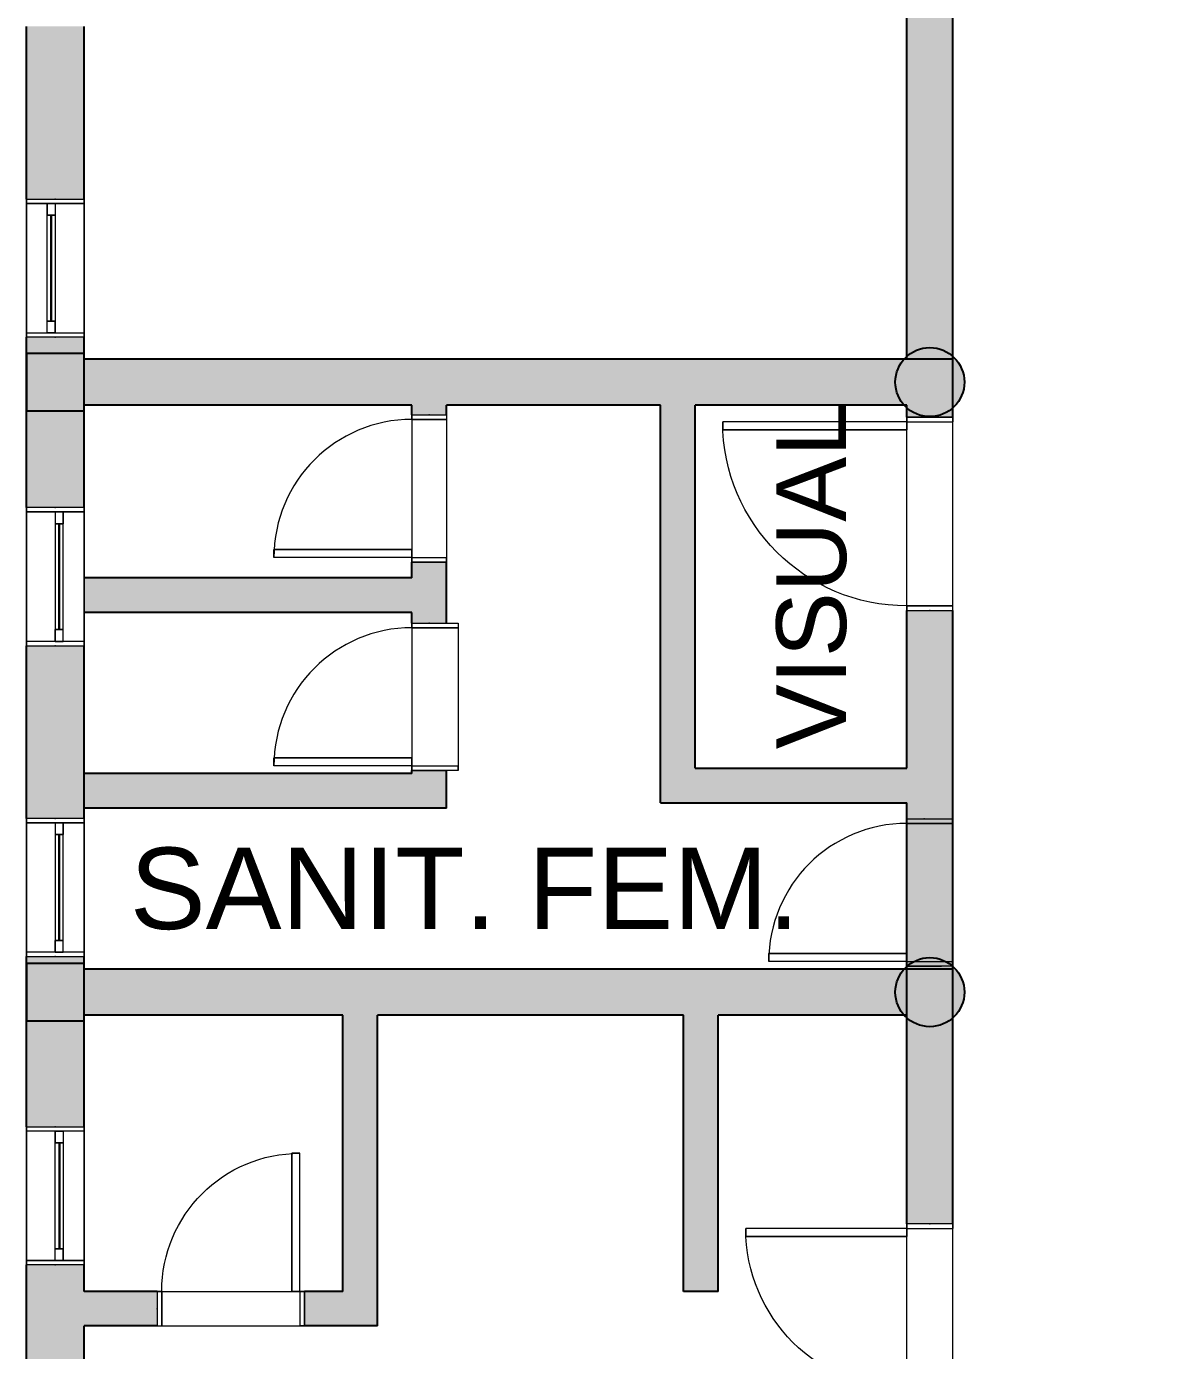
# Model space of a CAD drawing. Header units: metres. Extents: x 512 to 829, y -209 to 245.
# Drawn here: x 666.79 to 671.76, y -100.83 to -95.08 of the extents above; entities that cross this region are included whole.
import ezdxf

# ---------------------------------------------------------------- set-up
doc = ezdxf.new("R2010")
doc.units = ezdxf.units.M
doc.header["$LTSCALE"] = 0.508
doc.set_wipeout_variables(frame=1)
doc.header["$PDSIZE"] = -2
for name, color, linetype, lineweight in [('None', 7, 'Continuous', 5), ('NãoImprimir', 7, 'Continuous', 5), ('Peitoris', 2, 'Continuous', 5), ('Telhado-Princ', 7, 'Continuous', 5), ('TEXTO', 7, 'Continuous', 15)]:
    doc.layers.add(name, color=color, linetype=linetype, lineweight=lineweight)
doc.styles.add('Arial', font='arial.ttf')

# ---------------------------------------------------------------- blocks, each defined once
blk = doc.blocks.new('Grupo-5609')
at = {"layer": 'None', "color": 7, "linetype": 'Continuous', "lineweight": 5}
for p, q in [((-0.32, 0.075), (-0.32, -0.075)), ((0.32, 0.075), (0.32, -0.075))]:
    blk.add_line(p, q, dxfattribs=at)
blk = doc.blocks.new('Grupo-5610')
at = {"layer": 'None', "color": 7, "linetype": 'Continuous', "lineweight": 5}
for points in [[(-0.32, 0.075), (-0.3, 0.075), (-0.3, -0.075), (-0.32, -0.075)], [(0.3, 0.075), (0.32, 0.075), (0.32, -0.075), (0.3, -0.075)]]:
    blk.add_lwpolyline(points, close=True, dxfattribs=at)
blk = doc.blocks.new('Grupo-5611')
at = {"layer": 'None', "color": 7, "linetype": 'Continuous', "lineweight": 5}
for p, q in [((-0.32, 0.075), (-0.3, 0.075)), ((-0.3, 0.075), (-0.3, -0.075)), ((0.32, 0.075), (0.3, 0.075)), ((0.3, 0.075), (0.3, -0.075)), ((-0.32, -0.075), (-0.3, -0.075)), ((0.32, -0.075), (0.3, -0.075))]:
    blk.add_line(p, q, dxfattribs=at)
at = {"layer": 'None', "color": 7}
for name in ['Grupo-5609', 'Grupo-5610']:
    blk.add_blockref(name, (0, 0), dxfattribs=at)
blk = doc.blocks.new('Grupo-5612')
at = {"layer": 'None', "color": 7, "linetype": 'Continuous', "lineweight": 5}
blk.add_arc((-0.3, 0.075), 0.6, 0, 90, dxfattribs=at)
blk = doc.blocks.new('Grupo-5613')
at = {"layer": 'None', "color": 7, "linetype": 'Continuous', "lineweight": 5}
blk.add_lwpolyline([(-0.3, 0.075), (-0.3, 0.675), (-0.265, 0.675), (-0.265, 0.075)], close=True, dxfattribs=at)
blk = doc.blocks.new('Grupo-5614')
at = {"layer": 'None', "color": 7, "linetype": 'Continuous', "lineweight": 5}
for p, q in [((-0.3, 0.075), (-0.3, 0.675)), ((-0.3, 0.675), (-0.265, 0.675)), ((-0.265, 0.075), (-0.265, 0.675)), ((-0.3, 0.075), (-0.265, 0.075))]:
    blk.add_line(p, q, dxfattribs=at)
at = {"layer": 'None', "color": 7}
blk.add_blockref('Grupo-5613', (0, 0), dxfattribs=at)
blk = doc.blocks.new('Grupo-5615')
at = {"layer": 'Peitoris', "color": 7}
blk.add_blockref('Grupo-5614', (0, 0), dxfattribs=at)
blk = doc.blocks.new('Grupo-5616')
at = {"layer": 'None', "color": 7, "linetype": 'Continuous', "lineweight": 5}
for p, q in [((0.32, 0.075), (-0.32, 0.075)), ((0.32, -0.075), (-0.32, -0.075))]:
    blk.add_line(p, q, dxfattribs=at)
blk = doc.blocks.new('Door (2D)-195')
at = {"layer": 'NãoImprimir', "color": 7, "linetype": 'Continuous', "lineweight": 5}
for p in [(-0.32, 0), (0.32, 0)]:
    blk.add_point(p, dxfattribs=at)
at = {"layer": 'None', "color": 7}
for name in ['Grupo-5615', 'Grupo-5611']:
    blk.add_blockref(name, (0, 0), dxfattribs=at)
at = {"layer": 'Peitoris', "color": 7}
blk.add_blockref('Grupo-5612', (0, 0), dxfattribs=at)
at = {"layer": 'Telhado-Princ', "color": 7}
blk.add_blockref('Grupo-5616', (0, 0), dxfattribs=at)
blk = doc.blocks.new('Grupo-6155')
at = {"layer": 'None', "color": 7, "linetype": 'Continuous', "lineweight": 5}
for p, q in [((-0.37, 0.1), (-0.37, -0.1)), ((0.37, 0.1), (0.37, -0.1))]:
    blk.add_line(p, q, dxfattribs=at)
blk = doc.blocks.new('Grupo-6156')
at = {"color": 7, "linetype": 'Continuous', "lineweight": 5}
for points in [[(-0.37, 0.1), (-0.35, 0.1), (-0.35, -0.1), (-0.37, -0.1)], [(0.35, 0.1), (0.37, 0.1), (0.37, -0.1), (0.35, -0.1)]]:
    blk.add_wipeout(points, dxfattribs=at).dxf.layer = 'None'
at = {"layer": 'None', "color": 7, "linetype": 'Continuous', "lineweight": 5}
for points in [[(-0.37, 0.1), (-0.35, 0.1), (-0.35, -0.1), (-0.37, -0.1)], [(0.35, 0.1), (0.37, 0.1), (0.37, -0.1), (0.35, -0.1)]]:
    blk.add_lwpolyline(points, close=True, dxfattribs=at)
blk = doc.blocks.new('Grupo-6157')
at = {"layer": 'None', "color": 7}
blk.add_blockref('Grupo-6155', (0, 0), dxfattribs=at)
blk.add_blockref('Grupo-6156', (0, 0), dxfattribs=at)
at = {"layer": 'None', "color": 7, "linetype": 'Continuous', "lineweight": 5}
for p, q in [((-0.37, 0.1), (-0.35, 0.1)), ((-0.35, 0.1), (-0.35, -0.1)), ((0.37, 0.1), (0.35, 0.1)), ((0.35, 0.1), (0.35, -0.1)), ((-0.37, -0.1), (-0.35, -0.1)), ((0.37, -0.1), (0.35, -0.1))]:
    blk.add_line(p, q, dxfattribs=at)
blk = doc.blocks.new('Grupo-6158')
at = {"layer": 'None', "color": 7, "linetype": 'Continuous', "lineweight": 5}
blk.add_arc((-0.35, 0.1), 0.7, 0, 90, dxfattribs=at)
blk = doc.blocks.new('Grupo-6159')
at = {"color": 7, "linetype": 'Continuous', "lineweight": 5}
blk.add_wipeout([(-0.35, 0.1), (-0.35, 0.8), (-0.315, 0.8), (-0.315, 0.1)], dxfattribs=at).dxf.layer = 'None'
at = {"layer": 'None', "color": 7, "linetype": 'Continuous', "lineweight": 5}
blk.add_lwpolyline([(-0.35, 0.1), (-0.35, 0.8), (-0.315, 0.8), (-0.315, 0.1)], close=True, dxfattribs=at)
blk = doc.blocks.new('Grupo-6160')
at = {"layer": 'None', "color": 7}
blk.add_blockref('Grupo-6159', (0, 0), dxfattribs=at)
at = {"layer": 'None', "color": 7, "linetype": 'Continuous', "lineweight": 5}
for p, q in [((-0.35, 0.1), (-0.35, 0.8)), ((-0.35, 0.8), (-0.315, 0.8)), ((-0.315, 0.1), (-0.315, 0.8)), ((-0.35, 0.1), (-0.315, 0.1))]:
    blk.add_line(p, q, dxfattribs=at)
blk = doc.blocks.new('Grupo-6161')
at = {"layer": 'Peitoris', "color": 7}
blk.add_blockref('Grupo-6160', (0, 0), dxfattribs=at)
blk = doc.blocks.new('Grupo-6162')
at = {"layer": 'None', "color": 7, "linetype": 'Continuous', "lineweight": 5}
for p, q in [((0.37, 0.1), (-0.37, 0.1)), ((0.37, -0.1), (-0.37, -0.1))]:
    blk.add_line(p, q, dxfattribs=at)
blk = doc.blocks.new('Door (2D)-243')
at = {"layer": 'None', "color": 7}
blk.add_blockref('Grupo-6157', (0, 0), dxfattribs=at)
at = {"layer": 'NãoImprimir', "color": 7, "linetype": 'Continuous', "lineweight": 5}
for p in [(-0.37, 0), (0.37, 0)]:
    blk.add_point(p, dxfattribs=at)
at = {"layer": 'Peitoris', "color": 7}
blk.add_blockref('Grupo-6158', (0, 0), dxfattribs=at)
at = {"layer": 'None', "color": 7}
blk.add_blockref('Grupo-6161', (0, 0), dxfattribs=at)
at = {"layer": 'Telhado-Princ', "color": 7}
blk.add_blockref('Grupo-6162', (0, 0), dxfattribs=at)
blk = doc.blocks.new('Grupo-6163')
at = {"layer": 'None', "color": 7, "linetype": 'Continuous', "lineweight": 5}
for p, q in [((-0.42, 0.1), (-0.42, -0.1)), ((0.42, 0.1), (0.42, -0.1))]:
    blk.add_line(p, q, dxfattribs=at)
blk = doc.blocks.new('Grupo-6164')
at = {"layer": 'None', "color": 7, "linetype": 'Continuous', "lineweight": 5}
for points in [[(-0.42, 0.1), (-0.4, 0.1), (-0.4, -0.1), (-0.42, -0.1)], [(0.4, 0.1), (0.42, 0.1), (0.42, -0.1), (0.4, -0.1)]]:
    blk.add_lwpolyline(points, close=True, dxfattribs=at)
blk = doc.blocks.new('Grupo-6165')
at = {"layer": 'None', "color": 7, "linetype": 'Continuous', "lineweight": 5}
for p, q in [((-0.42, 0.1), (-0.4, 0.1)), ((-0.4, 0.1), (-0.4, -0.1)), ((0.42, 0.1), (0.4, 0.1)), ((0.4, 0.1), (0.4, -0.1)), ((-0.42, -0.1), (-0.4, -0.1)), ((0.42, -0.1), (0.4, -0.1))]:
    blk.add_line(p, q, dxfattribs=at)
at = {"layer": 'None', "color": 7}
for name in ['Grupo-6163', 'Grupo-6164']:
    blk.add_blockref(name, (0, 0), dxfattribs=at)
blk = doc.blocks.new('Grupo-6166')
at = {"layer": 'None', "color": 7, "linetype": 'Continuous', "lineweight": 5}
blk.add_arc((-0.4, 0.1), 0.8, 0, 90, dxfattribs=at)
blk = doc.blocks.new('Grupo-6167')
at = {"layer": 'None', "color": 7, "linetype": 'Continuous', "lineweight": 5}
blk.add_lwpolyline([(-0.4, 0.1), (-0.4, 0.9), (-0.365, 0.9), (-0.365, 0.1)], close=True, dxfattribs=at)
blk = doc.blocks.new('Grupo-6168')
at = {"layer": 'None', "color": 7, "linetype": 'Continuous', "lineweight": 5}
for p, q in [((-0.4, 0.1), (-0.4, 0.9)), ((-0.4, 0.9), (-0.365, 0.9)), ((-0.365, 0.1), (-0.365, 0.9)), ((-0.4, 0.1), (-0.365, 0.1))]:
    blk.add_line(p, q, dxfattribs=at)
at = {"layer": 'None', "color": 7}
blk.add_blockref('Grupo-6167', (0, 0), dxfattribs=at)
blk = doc.blocks.new('Grupo-6169')
at = {"layer": 'Peitoris', "color": 7}
blk.add_blockref('Grupo-6168', (0, 0), dxfattribs=at)
blk = doc.blocks.new('Grupo-6170')
at = {"layer": 'None', "color": 7, "linetype": 'Continuous', "lineweight": 5}
for p, q in [((0.42, 0.1), (-0.42, 0.1)), ((0.42, -0.1), (-0.42, -0.1))]:
    blk.add_line(p, q, dxfattribs=at)
blk = doc.blocks.new('Door (2D)-244')
at = {"layer": 'NãoImprimir', "color": 7, "linetype": 'Continuous', "lineweight": 5}
for p in [(-0.42, 0), (0.42, 0)]:
    blk.add_point(p, dxfattribs=at)
at = {"layer": 'None', "color": 7}
for name in ['Grupo-6169', 'Grupo-6165']:
    blk.add_blockref(name, (0, 0), dxfattribs=at)
at = {"layer": 'Peitoris', "color": 7}
blk.add_blockref('Grupo-6166', (0, 0), dxfattribs=at)
at = {"layer": 'Telhado-Princ', "color": 7}
blk.add_blockref('Grupo-6170', (0, 0), dxfattribs=at)
blk = doc.blocks.new('Grupo-6179')
at = {"layer": 'None', "color": 7, "linetype": 'Continuous', "lineweight": 5}
for points in [[(-0.3, 0.125), (-0.28095, 0.125), (-0.28095, -0.125), (-0.3, -0.125)], [(0.28095, 0.125), (0.3, 0.125), (0.3, -0.125), (0.28095, -0.125)]]:
    blk.add_lwpolyline(points, close=True, dxfattribs=at)
blk = doc.blocks.new('Grupo-6180')
at = {"layer": 'None', "color": 7, "linetype": 'Continuous', "lineweight": 5}
for p, q in [((-0.3, 0.125), (-0.28095, 0.125)), ((-0.28095, 0.125), (-0.28095, -0.125)), ((0.3, 0.125), (0.28095, 0.125)), ((0.28095, 0.125), (0.28095, -0.125)), ((-0.3, -0.125), (-0.28095, -0.125)), ((0.3, -0.125), (0.28095, -0.125))]:
    blk.add_line(p, q, dxfattribs=at)
at = {"layer": 'None', "color": 7}
blk.add_blockref('Grupo-6179', (0, 0), dxfattribs=at)
blk = doc.blocks.new('Grupo-6181')
at = {"layer": 'None', "color": 7, "linetype": 'Continuous', "lineweight": 5}
for p, q in [((-0.28095, 0.034925), (-0.28095, 0)), ((0.28095, 0.034925), (0.28095, 0))]:
    blk.add_line(p, q, dxfattribs=at)
blk = doc.blocks.new('Grupo-6182')
at = {"layer": 'None', "color": 7, "linetype": 'Continuous', "lineweight": 5}
for points in [[(-0.28095, 0.034925), (-0.23015, 0.034925), (-0.23015, 0), (-0.28095, 0)], [(0.23015, 0.034925), (0.28095, 0.034925), (0.28095, 0), (0.23015, 0)]]:
    blk.add_lwpolyline(points, close=True, dxfattribs=at)
blk = doc.blocks.new('Grupo-6183')
at = {"layer": 'None', "color": 7, "linetype": 'Continuous', "lineweight": 5}
for p, q in [((-0.28095, 0.034925), (-0.23015, 0.034925)), ((-0.28095, 0), (-0.23015, 0)), ((-0.23015, 0.034925), (-0.23015, 0)), ((0.28095, 0.034925), (0.23015, 0.034925)), ((0.23015, 0.034925), (0.23015, 0)), ((0.28095, 0), (0.23015, 0))]:
    blk.add_line(p, q, dxfattribs=at)
blk.add_lwpolyline([(-0.23015, 0.034925), (0.23015, 0.034925), (0.23015, 0), (-0.23015, 0)], close=True, dxfattribs=at)
at = {"layer": 'None', "color": 7}
for name in ['Grupo-6181', 'Grupo-6182']:
    blk.add_blockref(name, (0, 0), dxfattribs=at)
blk = doc.blocks.new('Grupo-6185')
at = {"layer": 'None', "color": 7, "linetype": 'Continuous', "lineweight": 25}
for p, q in [((-0.2301, 0.0181), (0.2301, 0.0181)), ((-0.2301, 0.0168), (0.2301, 0.0168))]:
    blk.add_line(p, q, dxfattribs=at)
blk = doc.blocks.new('Grupo-6186')
at = {"layer": 'None', "color": 7, "linetype": 'Continuous', "lineweight": 20}
for p, q in [((0.3, 0.125), (-0.3, 0.125)), ((0.3, -0.125), (-0.3, -0.125))]:
    blk.add_line(p, q, dxfattribs=at)
blk = doc.blocks.new('Window (2D)-487')
at = {"color": 7, "linetype": 'Continuous', "lineweight": 5}
blk.add_wipeout([(-0.3, 0.125), (0.3, 0.125), (0.3, -0.125), (-0.3, -0.125)], dxfattribs=at).dxf.layer = 'None'
at = {"layer": 'None', "color": 7, "linetype": 'Continuous', "lineweight": 5}
for p, q in [((-0.3, 0.125), (0.3, 0.125)), ((-0.3, -0.125), (0.3, -0.125))]:
    blk.add_line(p, q, dxfattribs=at)
at = {"layer": 'NãoImprimir', "linetype": 'Continuous'}
for p in [(-0.3, 0), (0.3, 0)]:
    blk.add_point(p, dxfattribs=at)
at = {"layer": 'None', "color": 7}
blk.add_blockref('Grupo-6180', (0, 0), dxfattribs=at)
at = {"layer": 'Peitoris'}
for name in ['Grupo-6183', 'Grupo-6185']:
    blk.add_blockref(name, (0, 0), dxfattribs=at)
at = {"layer": 'Telhado-Princ'}
blk.add_blockref('Grupo-6186', (0, 0), dxfattribs=at)
blk = doc.blocks.new('Grupo-6195')
at = {"layer": 'None', "color": 7, "linetype": 'Continuous', "lineweight": 5}
for points in [[(-0.3, 0.125), (-0.28095, 0.125), (-0.28095, -0.125), (-0.3, -0.125)], [(0.28095, 0.125), (0.3, 0.125), (0.3, -0.125), (0.28095, -0.125)]]:
    blk.add_lwpolyline(points, close=True, dxfattribs=at)
blk = doc.blocks.new('Grupo-6196')
at = {"layer": 'None', "color": 7, "linetype": 'Continuous', "lineweight": 5}
for p, q in [((-0.3, 0.125), (-0.28095, 0.125)), ((-0.28095, 0.125), (-0.28095, -0.125)), ((0.3, 0.125), (0.28095, 0.125)), ((0.28095, 0.125), (0.28095, -0.125)), ((-0.3, -0.125), (-0.28095, -0.125)), ((0.3, -0.125), (0.28095, -0.125))]:
    blk.add_line(p, q, dxfattribs=at)
at = {"layer": 'None', "color": 7}
blk.add_blockref('Grupo-6195', (0, 0), dxfattribs=at)
blk = doc.blocks.new('Grupo-6197')
at = {"layer": 'None', "color": 7, "linetype": 'Continuous', "lineweight": 5}
for p, q in [((-0.28095, 0.034925), (-0.28095, 0)), ((0.28095, 0.034925), (0.28095, 0))]:
    blk.add_line(p, q, dxfattribs=at)
blk = doc.blocks.new('Grupo-6198')
at = {"layer": 'None', "color": 7, "linetype": 'Continuous', "lineweight": 5}
for points in [[(-0.28095, 0.034925), (-0.23015, 0.034925), (-0.23015, 0), (-0.28095, 0)], [(0.23015, 0.034925), (0.28095, 0.034925), (0.28095, 0), (0.23015, 0)]]:
    blk.add_lwpolyline(points, close=True, dxfattribs=at)
blk = doc.blocks.new('Grupo-6199')
at = {"layer": 'None', "color": 7, "linetype": 'Continuous', "lineweight": 5}
for p, q in [((-0.28095, 0.034925), (-0.23015, 0.034925)), ((-0.28095, 0), (-0.23015, 0)), ((-0.23015, 0.034925), (-0.23015, 0)), ((0.28095, 0.034925), (0.23015, 0.034925)), ((0.23015, 0.034925), (0.23015, 0)), ((0.28095, 0), (0.23015, 0))]:
    blk.add_line(p, q, dxfattribs=at)
blk.add_lwpolyline([(-0.23015, 0.034925), (0.23015, 0.034925), (0.23015, 0), (-0.23015, 0)], close=True, dxfattribs=at)
at = {"layer": 'None', "color": 7}
for name in ['Grupo-6197', 'Grupo-6198']:
    blk.add_blockref(name, (0, 0), dxfattribs=at)
blk = doc.blocks.new('Grupo-6201')
at = {"layer": 'None', "color": 7, "linetype": 'Continuous', "lineweight": 25}
for p, q in [((-0.2301, 0.0181), (0.2301, 0.0181)), ((-0.2301, 0.0168), (0.2301, 0.0168))]:
    blk.add_line(p, q, dxfattribs=at)
blk = doc.blocks.new('Grupo-6202')
at = {"layer": 'None', "color": 7, "linetype": 'Continuous', "lineweight": 20}
for p, q in [((0.3, 0.125), (-0.3, 0.125)), ((0.3, -0.125), (-0.3, -0.125))]:
    blk.add_line(p, q, dxfattribs=at)
blk = doc.blocks.new('Window (2D)-489')
at = {"color": 7, "linetype": 'Continuous', "lineweight": 5}
blk.add_wipeout([(-0.3, 0.125), (0.3, 0.125), (0.3, -0.125), (-0.3, -0.125)], dxfattribs=at).dxf.layer = 'None'
at = {"layer": 'None', "color": 7, "linetype": 'Continuous', "lineweight": 5}
for p, q in [((-0.3, 0.125), (0.3, 0.125)), ((-0.3, -0.125), (0.3, -0.125))]:
    blk.add_line(p, q, dxfattribs=at)
at = {"layer": 'NãoImprimir', "linetype": 'Continuous'}
for p in [(-0.3, 0), (0.3, 0)]:
    blk.add_point(p, dxfattribs=at)
at = {"layer": 'None', "color": 7}
blk.add_blockref('Grupo-6196', (0, 0), dxfattribs=at)
at = {"layer": 'Peitoris'}
for name in ['Grupo-6199', 'Grupo-6201']:
    blk.add_blockref(name, (0, 0), dxfattribs=at)
at = {"layer": 'Telhado-Princ'}
blk.add_blockref('Grupo-6202', (0, 0), dxfattribs=at)
blk = doc.blocks.new('Grupo-6203')
at = {"layer": 'None', "color": 7, "linetype": 'Continuous', "lineweight": 5}
for points in [[(-0.3, 0.125), (-0.28095, 0.125), (-0.28095, -0.125), (-0.3, -0.125)], [(0.28095, 0.125), (0.3, 0.125), (0.3, -0.125), (0.28095, -0.125)]]:
    blk.add_lwpolyline(points, close=True, dxfattribs=at)
blk = doc.blocks.new('Grupo-6204')
at = {"layer": 'None', "color": 7, "linetype": 'Continuous', "lineweight": 5}
for p, q in [((-0.3, 0.125), (-0.28095, 0.125)), ((-0.28095, 0.125), (-0.28095, -0.125)), ((0.3, 0.125), (0.28095, 0.125)), ((0.28095, 0.125), (0.28095, -0.125)), ((-0.3, -0.125), (-0.28095, -0.125)), ((0.3, -0.125), (0.28095, -0.125))]:
    blk.add_line(p, q, dxfattribs=at)
at = {"layer": 'None', "color": 7}
blk.add_blockref('Grupo-6203', (0, 0), dxfattribs=at)
blk = doc.blocks.new('Grupo-6205')
at = {"layer": 'None', "color": 7, "linetype": 'Continuous', "lineweight": 5}
for p, q in [((-0.28095, 0.034925), (-0.28095, 0)), ((0.28095, 0.034925), (0.28095, 0))]:
    blk.add_line(p, q, dxfattribs=at)
blk = doc.blocks.new('Grupo-6206')
at = {"layer": 'None', "color": 7, "linetype": 'Continuous', "lineweight": 5}
for points in [[(-0.28095, 0.034925), (-0.23015, 0.034925), (-0.23015, 0), (-0.28095, 0)], [(0.23015, 0.034925), (0.28095, 0.034925), (0.28095, 0), (0.23015, 0)]]:
    blk.add_lwpolyline(points, close=True, dxfattribs=at)
blk = doc.blocks.new('Grupo-6207')
at = {"layer": 'None', "color": 7, "linetype": 'Continuous', "lineweight": 5}
for p, q in [((-0.28095, 0.034925), (-0.23015, 0.034925)), ((-0.28095, 0), (-0.23015, 0)), ((-0.23015, 0.034925), (-0.23015, 0)), ((0.28095, 0.034925), (0.23015, 0.034925)), ((0.23015, 0.034925), (0.23015, 0)), ((0.28095, 0), (0.23015, 0))]:
    blk.add_line(p, q, dxfattribs=at)
blk.add_lwpolyline([(-0.23015, 0.034925), (0.23015, 0.034925), (0.23015, 0), (-0.23015, 0)], close=True, dxfattribs=at)
at = {"layer": 'None', "color": 7}
for name in ['Grupo-6205', 'Grupo-6206']:
    blk.add_blockref(name, (0, 0), dxfattribs=at)
blk = doc.blocks.new('Grupo-6209')
at = {"layer": 'None', "color": 7, "linetype": 'Continuous', "lineweight": 25}
for p, q in [((-0.2301, 0.0181), (0.2301, 0.0181)), ((-0.2301, 0.0168), (0.2301, 0.0168))]:
    blk.add_line(p, q, dxfattribs=at)
blk = doc.blocks.new('Grupo-6210')
at = {"layer": 'None', "color": 7, "linetype": 'Continuous', "lineweight": 20}
for p, q in [((0.3, 0.125), (-0.3, 0.125)), ((0.3, -0.125), (-0.3, -0.125))]:
    blk.add_line(p, q, dxfattribs=at)
blk = doc.blocks.new('Window (2D)-490')
at = {"color": 7, "linetype": 'Continuous', "lineweight": 5}
blk.add_wipeout([(-0.3, 0.125), (0.3, 0.125), (0.3, -0.125), (-0.3, -0.125)], dxfattribs=at).dxf.layer = 'None'
at = {"layer": 'None', "color": 7, "linetype": 'Continuous', "lineweight": 5}
for p, q in [((-0.3, 0.125), (0.3, 0.125)), ((-0.3, -0.125), (0.3, -0.125))]:
    blk.add_line(p, q, dxfattribs=at)
at = {"layer": 'NãoImprimir', "linetype": 'Continuous'}
for p in [(-0.3, 0), (0.3, 0)]:
    blk.add_point(p, dxfattribs=at)
at = {"layer": 'None', "color": 7}
blk.add_blockref('Grupo-6204', (0, 0), dxfattribs=at)
at = {"layer": 'Peitoris'}
for name in ['Grupo-6207', 'Grupo-6209']:
    blk.add_blockref(name, (0, 0), dxfattribs=at)
at = {"layer": 'Telhado-Princ'}
blk.add_blockref('Grupo-6210', (0, 0), dxfattribs=at)
blk = doc.blocks.new('Grupo-6211')
at = {"layer": 'None', "color": 7, "linetype": 'Continuous', "lineweight": 5}
for points in [[(-0.3, 0.125), (-0.28095, 0.125), (-0.28095, -0.125), (-0.3, -0.125)], [(0.28095, 0.125), (0.3, 0.125), (0.3, -0.125), (0.28095, -0.125)]]:
    blk.add_lwpolyline(points, close=True, dxfattribs=at)
blk = doc.blocks.new('Grupo-6212')
at = {"layer": 'None', "color": 7, "linetype": 'Continuous', "lineweight": 5}
for p, q in [((-0.3, 0.125), (-0.28095, 0.125)), ((-0.28095, 0.125), (-0.28095, -0.125)), ((0.3, 0.125), (0.28095, 0.125)), ((0.28095, 0.125), (0.28095, -0.125)), ((-0.3, -0.125), (-0.28095, -0.125)), ((0.3, -0.125), (0.28095, -0.125))]:
    blk.add_line(p, q, dxfattribs=at)
at = {"layer": 'None', "color": 7}
blk.add_blockref('Grupo-6211', (0, 0), dxfattribs=at)
blk = doc.blocks.new('Grupo-6213')
at = {"layer": 'None', "color": 7, "linetype": 'Continuous', "lineweight": 5}
for p, q in [((-0.28095, 0.034925), (-0.28095, 0)), ((0.28095, 0.034925), (0.28095, 0))]:
    blk.add_line(p, q, dxfattribs=at)
blk = doc.blocks.new('Grupo-6214')
at = {"layer": 'None', "color": 7, "linetype": 'Continuous', "lineweight": 5}
for points in [[(-0.28095, 0.034925), (-0.23015, 0.034925), (-0.23015, 0), (-0.28095, 0)], [(0.23015, 0.034925), (0.28095, 0.034925), (0.28095, 0), (0.23015, 0)]]:
    blk.add_lwpolyline(points, close=True, dxfattribs=at)
blk = doc.blocks.new('Grupo-6215')
at = {"layer": 'None', "color": 7, "linetype": 'Continuous', "lineweight": 5}
for p, q in [((-0.28095, 0.034925), (-0.23015, 0.034925)), ((-0.28095, 0), (-0.23015, 0)), ((-0.23015, 0.034925), (-0.23015, 0)), ((0.28095, 0.034925), (0.23015, 0.034925)), ((0.23015, 0.034925), (0.23015, 0)), ((0.28095, 0), (0.23015, 0))]:
    blk.add_line(p, q, dxfattribs=at)
blk.add_lwpolyline([(-0.23015, 0.034925), (0.23015, 0.034925), (0.23015, 0), (-0.23015, 0)], close=True, dxfattribs=at)
at = {"layer": 'None', "color": 7}
for name in ['Grupo-6213', 'Grupo-6214']:
    blk.add_blockref(name, (0, 0), dxfattribs=at)
blk = doc.blocks.new('Grupo-6217')
at = {"layer": 'None', "color": 7, "linetype": 'Continuous', "lineweight": 25}
for p, q in [((-0.2301, 0.0181), (0.2301, 0.0181)), ((-0.2301, 0.0168), (0.2301, 0.0168))]:
    blk.add_line(p, q, dxfattribs=at)
blk = doc.blocks.new('Grupo-6218')
at = {"layer": 'None', "color": 7, "linetype": 'Continuous', "lineweight": 20}
for p, q in [((0.3, 0.125), (-0.3, 0.125)), ((0.3, -0.125), (-0.3, -0.125))]:
    blk.add_line(p, q, dxfattribs=at)
blk = doc.blocks.new('Window (2D)-491')
at = {"color": 7, "linetype": 'Continuous', "lineweight": 5}
blk.add_wipeout([(-0.3, 0.125), (0.3, 0.125), (0.3, -0.125), (-0.3, -0.125)], dxfattribs=at).dxf.layer = 'None'
at = {"layer": 'None', "color": 7, "linetype": 'Continuous', "lineweight": 5}
for p, q in [((-0.3, 0.125), (0.3, 0.125)), ((-0.3, -0.125), (0.3, -0.125))]:
    blk.add_line(p, q, dxfattribs=at)
at = {"layer": 'NãoImprimir', "linetype": 'Continuous'}
for p in [(-0.3, 0), (0.3, 0)]:
    blk.add_point(p, dxfattribs=at)
at = {"layer": 'None', "color": 7}
blk.add_blockref('Grupo-6212', (0, 0), dxfattribs=at)
at = {"layer": 'Peitoris'}
for name in ['Grupo-6215', 'Grupo-6217']:
    blk.add_blockref(name, (0, 0), dxfattribs=at)
at = {"layer": 'Telhado-Princ'}
blk.add_blockref('Grupo-6218', (0, 0), dxfattribs=at)
blk = doc.blocks.new('Grupo-6394')
at = {"layer": 'None', "linetype": 'Continuous', "lineweight": 0}
for points in [[(-45.2251, -0.5131), (-45.2251, -0.7631), (-44.9751, -0.7631), (-44.9751, -0.5131)], [(-35.5251, -0.5131), (-35.5251, -0.7631), (-35.2751, -0.7631), (-35.2751, -0.5131)]]:
    blk.add_hatch(color=255, dxfattribs=at).paths.add_polyline_path(points)
h = blk.add_hatch(color=255, dxfattribs=at)
edge = h.paths.add_edge_path()
edge.add_arc((-41.3001, -0.6381), 0.15, 0, 360, ccw=False)
h = blk.add_hatch(color=255, dxfattribs=at)
edge = h.paths.add_edge_path()
edge.add_arc((-39.2001, -0.6381), 0.15, 0, 360, ccw=False)
at = {"layer": 'None', "color": 7, "linetype": 'Continuous', "lineweight": 25}
for points in [[(-45.2251, -0.5131), (-45.2251, -0.7631), (-44.9751, -0.7631), (-44.9751, -0.5131)], [(-35.5251, -0.5131), (-35.5251, -0.7631), (-35.2751, -0.7631), (-35.2751, -0.5131)]]:
    blk.add_lwpolyline(points, close=True, dxfattribs=at)
for centre in [(-41.3001, -0.6381), (-39.2001, -0.6381)]:
    blk.add_circle(centre, 0.15, dxfattribs=at)
blk = doc.blocks.new('Grupo-6395')
at = {"layer": 'None', "linetype": 'Continuous', "lineweight": 0}
for points in [[(-45.2251, 2.1369), (-45.2251, 1.8869), (-44.9751, 1.8869), (-44.9751, 2.1369)], [(-35.5251, 2.1369), (-35.5251, 1.8869), (-35.2751, 1.8869), (-35.2751, 2.1369)]]:
    blk.add_hatch(color=255, dxfattribs=at).paths.add_polyline_path(points)
h = blk.add_hatch(color=255, dxfattribs=at)
edge = h.paths.add_edge_path()
edge.add_arc((-41.3001, 2.0119), 0.15, 0, 360, ccw=False)
h = blk.add_hatch(color=255, dxfattribs=at)
edge = h.paths.add_edge_path()
edge.add_arc((-39.2001, 2.0119), 0.15, 0, 360, ccw=False)
at = {"layer": 'None', "color": 7, "linetype": 'Continuous', "lineweight": 25}
for points in [[(-45.2251, 2.1369), (-45.2251, 1.8869), (-44.9751, 1.8869), (-44.9751, 2.1369)], [(-35.5251, 2.1369), (-35.5251, 1.8869), (-35.2751, 1.8869), (-35.2751, 2.1369)]]:
    blk.add_lwpolyline(points, close=True, dxfattribs=at)
for centre in [(-41.3001, 2.0119), (-39.2001, 2.0119)]:
    blk.add_circle(centre, 0.15, dxfattribs=at)
blk = doc.blocks.new('Grupo-6404')
at = {"layer": 'None', "color": 7}
for name in ['Grupo-6395', 'Grupo-6394']:
    blk.add_blockref(name, (0, 0), dxfattribs=at)
blk = doc.blocks.new('Grupo-6405')
at = {"layer": 'None', "color": 7, "linetype": 'Continuous', "lineweight": 5}
for p, q in [((-0.32, 0.075), (-0.32, -0.075)), ((0.32, 0.075), (0.32, -0.075))]:
    blk.add_line(p, q, dxfattribs=at)
blk = doc.blocks.new('Grupo-6406')
at = {"layer": 'None', "color": 7, "linetype": 'Continuous', "lineweight": 5}
for points in [[(-0.32, 0.075), (-0.3, 0.075), (-0.3, -0.075), (-0.32, -0.075)], [(0.3, 0.075), (0.32, 0.075), (0.32, -0.075), (0.3, -0.075)]]:
    blk.add_lwpolyline(points, close=True, dxfattribs=at)
blk = doc.blocks.new('Grupo-6407')
at = {"layer": 'None', "color": 7, "linetype": 'Continuous', "lineweight": 5}
for p, q in [((-0.32, 0.075), (-0.3, 0.075)), ((-0.3, 0.075), (-0.3, -0.075)), ((0.32, 0.075), (0.3, 0.075)), ((0.3, 0.075), (0.3, -0.075)), ((-0.32, -0.075), (-0.3, -0.075)), ((0.32, -0.075), (0.3, -0.075))]:
    blk.add_line(p, q, dxfattribs=at)
at = {"layer": 'None', "color": 7}
for name in ['Grupo-6405', 'Grupo-6406']:
    blk.add_blockref(name, (0, 0), dxfattribs=at)
blk = doc.blocks.new('Grupo-6408')
at = {"layer": 'None', "color": 7, "linetype": 'Continuous', "lineweight": 5}
blk.add_arc((-0.3, 0.075), 0.6, 0, 90, dxfattribs=at)
blk = doc.blocks.new('Grupo-6409')
at = {"layer": 'None', "color": 7, "linetype": 'Continuous', "lineweight": 5}
blk.add_lwpolyline([(-0.3, 0.075), (-0.3, 0.675), (-0.265, 0.675), (-0.265, 0.075)], close=True, dxfattribs=at)
blk = doc.blocks.new('Grupo-6410')
at = {"layer": 'None', "color": 7, "linetype": 'Continuous', "lineweight": 5}
for p, q in [((-0.3, 0.075), (-0.3, 0.675)), ((-0.3, 0.675), (-0.265, 0.675)), ((-0.265, 0.075), (-0.265, 0.675)), ((-0.3, 0.075), (-0.265, 0.075))]:
    blk.add_line(p, q, dxfattribs=at)
at = {"layer": 'None', "color": 7}
blk.add_blockref('Grupo-6409', (0, 0), dxfattribs=at)
blk = doc.blocks.new('Grupo-6411')
at = {"layer": 'Peitoris', "color": 7}
blk.add_blockref('Grupo-6410', (0, 0), dxfattribs=at)
blk = doc.blocks.new('Grupo-6412')
at = {"layer": 'None', "color": 7, "linetype": 'Continuous', "lineweight": 5}
for p, q in [((0.32, 0.075), (-0.32, 0.075)), ((0.32, -0.075), (-0.32, -0.075))]:
    blk.add_line(p, q, dxfattribs=at)
blk = doc.blocks.new('Door (2D)-248')
at = {"layer": 'NãoImprimir', "color": 7, "linetype": 'Continuous', "lineweight": 5}
for p in [(-0.32, 0), (0.32, 0)]:
    blk.add_point(p, dxfattribs=at)
at = {"layer": 'None', "color": 7}
for name in ['Grupo-6411', 'Grupo-6407']:
    blk.add_blockref(name, (0, 0), dxfattribs=at)
at = {"layer": 'Peitoris', "color": 7}
blk.add_blockref('Grupo-6408', (0, 0), dxfattribs=at)
at = {"layer": 'Telhado-Princ', "color": 7}
blk.add_blockref('Grupo-6412', (0, 0), dxfattribs=at)
blk = doc.blocks.new('Grupo-6416')
at = {"layer": 'None', "color": 7, "linetype": 'Continuous', "lineweight": 5}
blk.add_arc((-0.3, 0.075), 0.6, 0, 90, dxfattribs=at)
blk = doc.blocks.new('Grupo-6417')
at = {"layer": 'None', "color": 7, "linetype": 'Continuous', "lineweight": 5}
blk.add_lwpolyline([(-0.3, 0.075), (-0.3, 0.675), (-0.265, 0.675), (-0.265, 0.075)], close=True, dxfattribs=at)
blk = doc.blocks.new('Grupo-6418')
at = {"layer": 'None', "color": 7, "linetype": 'Continuous', "lineweight": 5}
for p, q in [((-0.3, 0.075), (-0.3, 0.675)), ((-0.3, 0.675), (-0.265, 0.675)), ((-0.265, 0.075), (-0.265, 0.675)), ((-0.3, 0.075), (-0.265, 0.075))]:
    blk.add_line(p, q, dxfattribs=at)
at = {"layer": 'None', "color": 7}
blk.add_blockref('Grupo-6417', (0, 0), dxfattribs=at)
blk = doc.blocks.new('Grupo-6419')
at = {"layer": 'Peitoris', "color": 7}
blk.add_blockref('Grupo-6418', (0, 0), dxfattribs=at)
blk = doc.blocks.new('Grupo-6413')
at = {"layer": 'None', "color": 7, "linetype": 'Continuous', "lineweight": 5}
for p, q in [((-0.32, 0.075), (-0.32, -0.075)), ((0.32, 0.075), (0.32, -0.075))]:
    blk.add_line(p, q, dxfattribs=at)
blk = doc.blocks.new('Door (2D)-249')
at = {"layer": 'None', "color": 7, "linetype": 'Continuous', "lineweight": 5}
for p, q in [((-0.32, 0.075), (-0.3, 0.075)), ((0.32, 0.075), (-0.32, 0.075)), ((-0.3, 0.075), (-0.3, -0.125)), ((0.32, 0.075), (0.3, 0.075)), ((0.3, 0.075), (0.3, -0.125)), ((-0.32, -0.125), (-0.3, -0.125)), ((0.32, -0.125), (-0.32, -0.125)), ((0.32, -0.125), (0.3, -0.125))]:
    blk.add_line(p, q, dxfattribs=at)
for points in [[(-0.32, 0.075), (-0.3, 0.075), (-0.3, -0.125), (-0.32, -0.125)], [(0.3, 0.075), (0.32, 0.075), (0.32, -0.125), (0.3, -0.125)]]:
    blk.add_lwpolyline(points, close=True, dxfattribs=at)
at = {"layer": 'NãoImprimir', "color": 7, "linetype": 'Continuous', "lineweight": 5}
for p in [(-0.32, 0), (0.32, 0)]:
    blk.add_point(p, dxfattribs=at)
at = {"layer": 'None', "color": 7}
for name in ['Grupo-6419', 'Grupo-6413']:
    blk.add_blockref(name, (0, 0), dxfattribs=at)
at = {"layer": 'Peitoris', "color": 7}
blk.add_blockref('Grupo-6416', (0, 0), dxfattribs=at)

msp = doc.modelspace()

# ---------------------------------------------------------------- linework, layer by layer
at = {"layer": 'None', "color": 7, "linetype": 'Continuous', "lineweight": 25}
for p, q in [((670.6139, -96.525), (670.6139, -90.3968)), ((670.8139, -96.725), (670.8139, -90.3968)), ((666.7889, -95.83), (666.7889, -95.08)), ((667.0389, -95.83), (667.0389, -95.08)), ((666.7889, -97.17), (666.7889, -96.43)), ((667.0389, -97.17), (667.0389, -96.43)), ((670.8139, -96.525), (667.0389, -96.525)), ((670.8139, -96.7768), (670.8139, -96.525)), ((668.4639, -96.725), (667.0389, -96.725)), ((668.4639, -96.7668), (668.4639, -96.725)), ((669.5439, -96.725), (668.6139, -96.725)), ((668.6139, -96.7668), (668.6139, -96.725)), ((669.5439, -98.4518), (669.5439, -96.725)), ((670.6139, -96.725), (669.6939, -96.725)), ((669.6939, -98.3018), (669.6939, -96.725)), ((670.6139, -96.7768), (670.6139, -96.725)), ((668.4639, -97.475), (668.4639, -97.4068)), ((668.6139, -97.6718), (668.6139, -97.4068)), ((668.4639, -97.475), (667.0389, -97.475)), ((668.4639, -97.625), (667.0389, -97.625)), ((668.4639, -97.6718), (668.4639, -97.625)), ((670.6139, -98.3018), (670.6139, -97.6168)), ((670.8139, -100.2812), (670.8139, -97.6168)), ((666.7889, -98.52), (666.7889, -97.77)), ((667.0389, -98.52), (667.0389, -97.77)), ((668.4639, -98.325), (667.0389, -98.325)), ((668.4639, -98.325), (668.4639, -98.3118)), ((668.6139, -98.475), (668.6139, -98.3118)), ((669.6939, -98.3018), (670.6139, -98.3018)), ((669.5439, -98.4518), (670.6139, -98.4518)), ((668.6139, -98.475), (667.0389, -98.475)), ((666.7889, -99.86), (666.7889, -99.12)), ((670.8139, -99.175), (667.0389, -99.175)), ((666.7889, -101.2), (666.7889, -100.46))]:
    msp.add_line(p, q, dxfattribs=at)
at = {"layer": 'None', "color": 250, "linetype": 'Continuous'}
for points in [[(670.8139, -96.725), (670.6139, -96.525), (670.8139, -90.3968), (670.6139, -90.3968)], [(667.0389, -95.83), (666.7889, -95.83), (667.0389, -95.08), (666.7889, -95.08)], [(667.0389, -97.17), (666.7889, -97.17), (667.0389, -96.43), (666.7889, -96.43)], [(670.8139, -96.525), (670.6139, -96.725), (667.0389, -96.525), (667.0389, -96.725)], [(670.8139, -96.7768), (670.6139, -96.7768), (670.8139, -96.525), (670.6139, -96.725)], [(668.6139, -96.7668), (668.4639, -96.7668), (668.6139, -96.725), (668.4639, -96.725)], [(669.6939, -98.3018), (669.5439, -98.4518), (669.6939, -96.725), (669.5439, -96.725)], [(668.6139, -97.6718), (668.4639, -97.6718), (668.6139, -97.4068), (668.4639, -97.4068)], [(668.4639, -97.475), (668.4639, -97.625), (667.0389, -97.475), (667.0389, -97.625)], [(667.0389, -98.52), (666.7889, -98.52), (667.0389, -97.77), (666.7889, -97.77)], [(668.4639, -98.325), (668.6139, -98.475), (667.0389, -98.325), (667.0389, -98.475)], [(668.6139, -98.475), (668.4639, -98.325), (668.6139, -98.3118), (668.4639, -98.3118)], [(669.5439, -98.4518), (669.6939, -98.3018), (670.6139, -98.4518), (670.6139, -98.3018)]]:
    msp.add_solid(points, dxfattribs=at)

# ---------------------------------------------------------------- block references
at = {"layer": 'None', "color": 7, "rotation": 90}
for name, p in [('Door (2D)-248', (668.5389, -97.0868)), ('Door (2D)-249', (668.5389, -97.9918)), ('Door (2D)-249', (670.6889, -98.8418))]:
    msp.add_blockref(name, p, dxfattribs=at)
at = {"layer": 'None', "color": 7, "xscale": -1, "rotation": 90}
msp.add_blockref('Door (2D)-244', (670.7139, -97.1968), dxfattribs=at)

# ---------------------------------------------------------------- texts
at = {"layer": 'TEXTO', "color": 7, "insert": (670.0467, -97.4668), "char_height": 0.30317, "attachment_point": 2, "rotation": 90, "line_spacing_factor": 0.96736, "style": 'Arial'}
msp.add_mtext('VISUAL', dxfattribs=at)
at = {"layer": 'TEXTO', "color": 7, "insert": (668.6928, -98.6471), "char_height": 0.353696, "attachment_point": 2, "line_spacing_factor": 0.96736, "style": 'Arial'}
msp.add_mtext('SANIT. FEM.', dxfattribs=at)

# ---------------------------------------------------------------- wipeouts: each hides what was drawn before it
at = {"color": 7, "linetype": 'Continuous', "lineweight": 5}
msp.add_wipeout([(670.6139, -101.8), (670.6139, -99.375), (667.0389, -99.375), (667.0389, -101.8)], dxfattribs=at).dxf.layer = 'None'

# ---------------------------------------------------------------- next in the draw order: linework, layer by layer
at = {"layer": 'None', "color": 7, "linetype": 'Continuous', "lineweight": 25}
for p, q in [((670.6139, -100.2812), (670.6139, -98.4518)), ((667.0389, -99.86), (667.0389, -99.12)), ((668.1639, -99.375), (667.0389, -99.375)), ((668.1639, -100.575), (668.1639, -99.375)), ((668.3139, -100.725), (668.3139, -99.375)), ((669.6439, -99.375), (668.3139, -99.375)), ((669.6439, -100.575), (669.6439, -99.375)), ((669.7939, -100.575), (669.7939, -99.375)), ((670.6139, -99.375), (669.7939, -99.375)), ((667.0389, -100.575), (667.0389, -100.46)), ((667.3564, -100.575), (667.0389, -100.575)), ((668.1639, -100.575), (667.9964, -100.575)), ((669.7939, -100.575), (669.6439, -100.575)), ((667.3564, -100.725), (667.0389, -100.725)), ((667.0389, -101.2), (667.0389, -100.725)), ((668.3139, -100.725), (667.9964, -100.725))]:
    msp.add_line(p, q, dxfattribs=at)
at = {"layer": 'None', "color": 250, "linetype": 'Continuous'}
for points in [[(670.8139, -100.2812), (670.6139, -100.2812), (670.8139, -97.6168), (670.6139, -97.6168)], [(667.0389, -99.86), (666.7889, -99.86), (667.0389, -99.12), (666.7889, -99.12)], [(670.8139, -99.175), (670.6139, -99.375), (667.0389, -99.175), (667.0389, -99.375)], [(668.3139, -100.725), (668.1639, -100.575), (668.3139, -99.375), (668.1639, -99.375)], [(669.7939, -100.575), (669.6439, -100.575), (669.7939, -99.375), (669.6439, -99.375)], [(667.0389, -101.2), (666.7889, -101.2), (667.0389, -100.46), (666.7889, -100.46)], [(667.3564, -100.575), (667.3564, -100.725), (667.0389, -100.575), (667.0389, -100.725)], [(668.1639, -100.575), (668.3139, -100.725), (667.9964, -100.575), (667.9964, -100.725)]]:
    msp.add_solid(points, dxfattribs=at)

# ---------------------------------------------------------------- next in the draw order: block references
at = {"layer": 'None', "color": 7, "rotation": 90}
msp.add_blockref('Window (2D)-491', (666.9139, -96.13), dxfattribs=at)
at = {"layer": 'None', "color": 7, "xscale": -1, "rotation": 270}
msp.add_blockref('Window (2D)-490', (666.9139, -97.47), dxfattribs=at)
at = {"layer": 'None', "color": 7, "xscale": -1}
msp.add_blockref('Door (2D)-195', (667.6764, -100.65), dxfattribs=at)

# ---------------------------------------------------------------- next in the draw order: block references
for name, p, rotation in [('Window (2D)-489', (666.9139, -98.82), 270), ('Door (2D)-243', (670.7139, -100.6512), 90)]:
    msp.add_blockref(name, p, dxfattribs=dict(at, rotation=rotation))
at = {"layer": 'None', "color": 7, "rotation": 270}
msp.add_blockref('Window (2D)-487', (666.9139, -100.16), dxfattribs=at)

# ---------------------------------------------------------------- next in the draw order: block references
at = {"layer": 'None', "color": 7}
msp.add_blockref('Grupo-6404', (712.014, -98.6368), dxfattribs=at)

doc.saveas('drawing.dxf')
